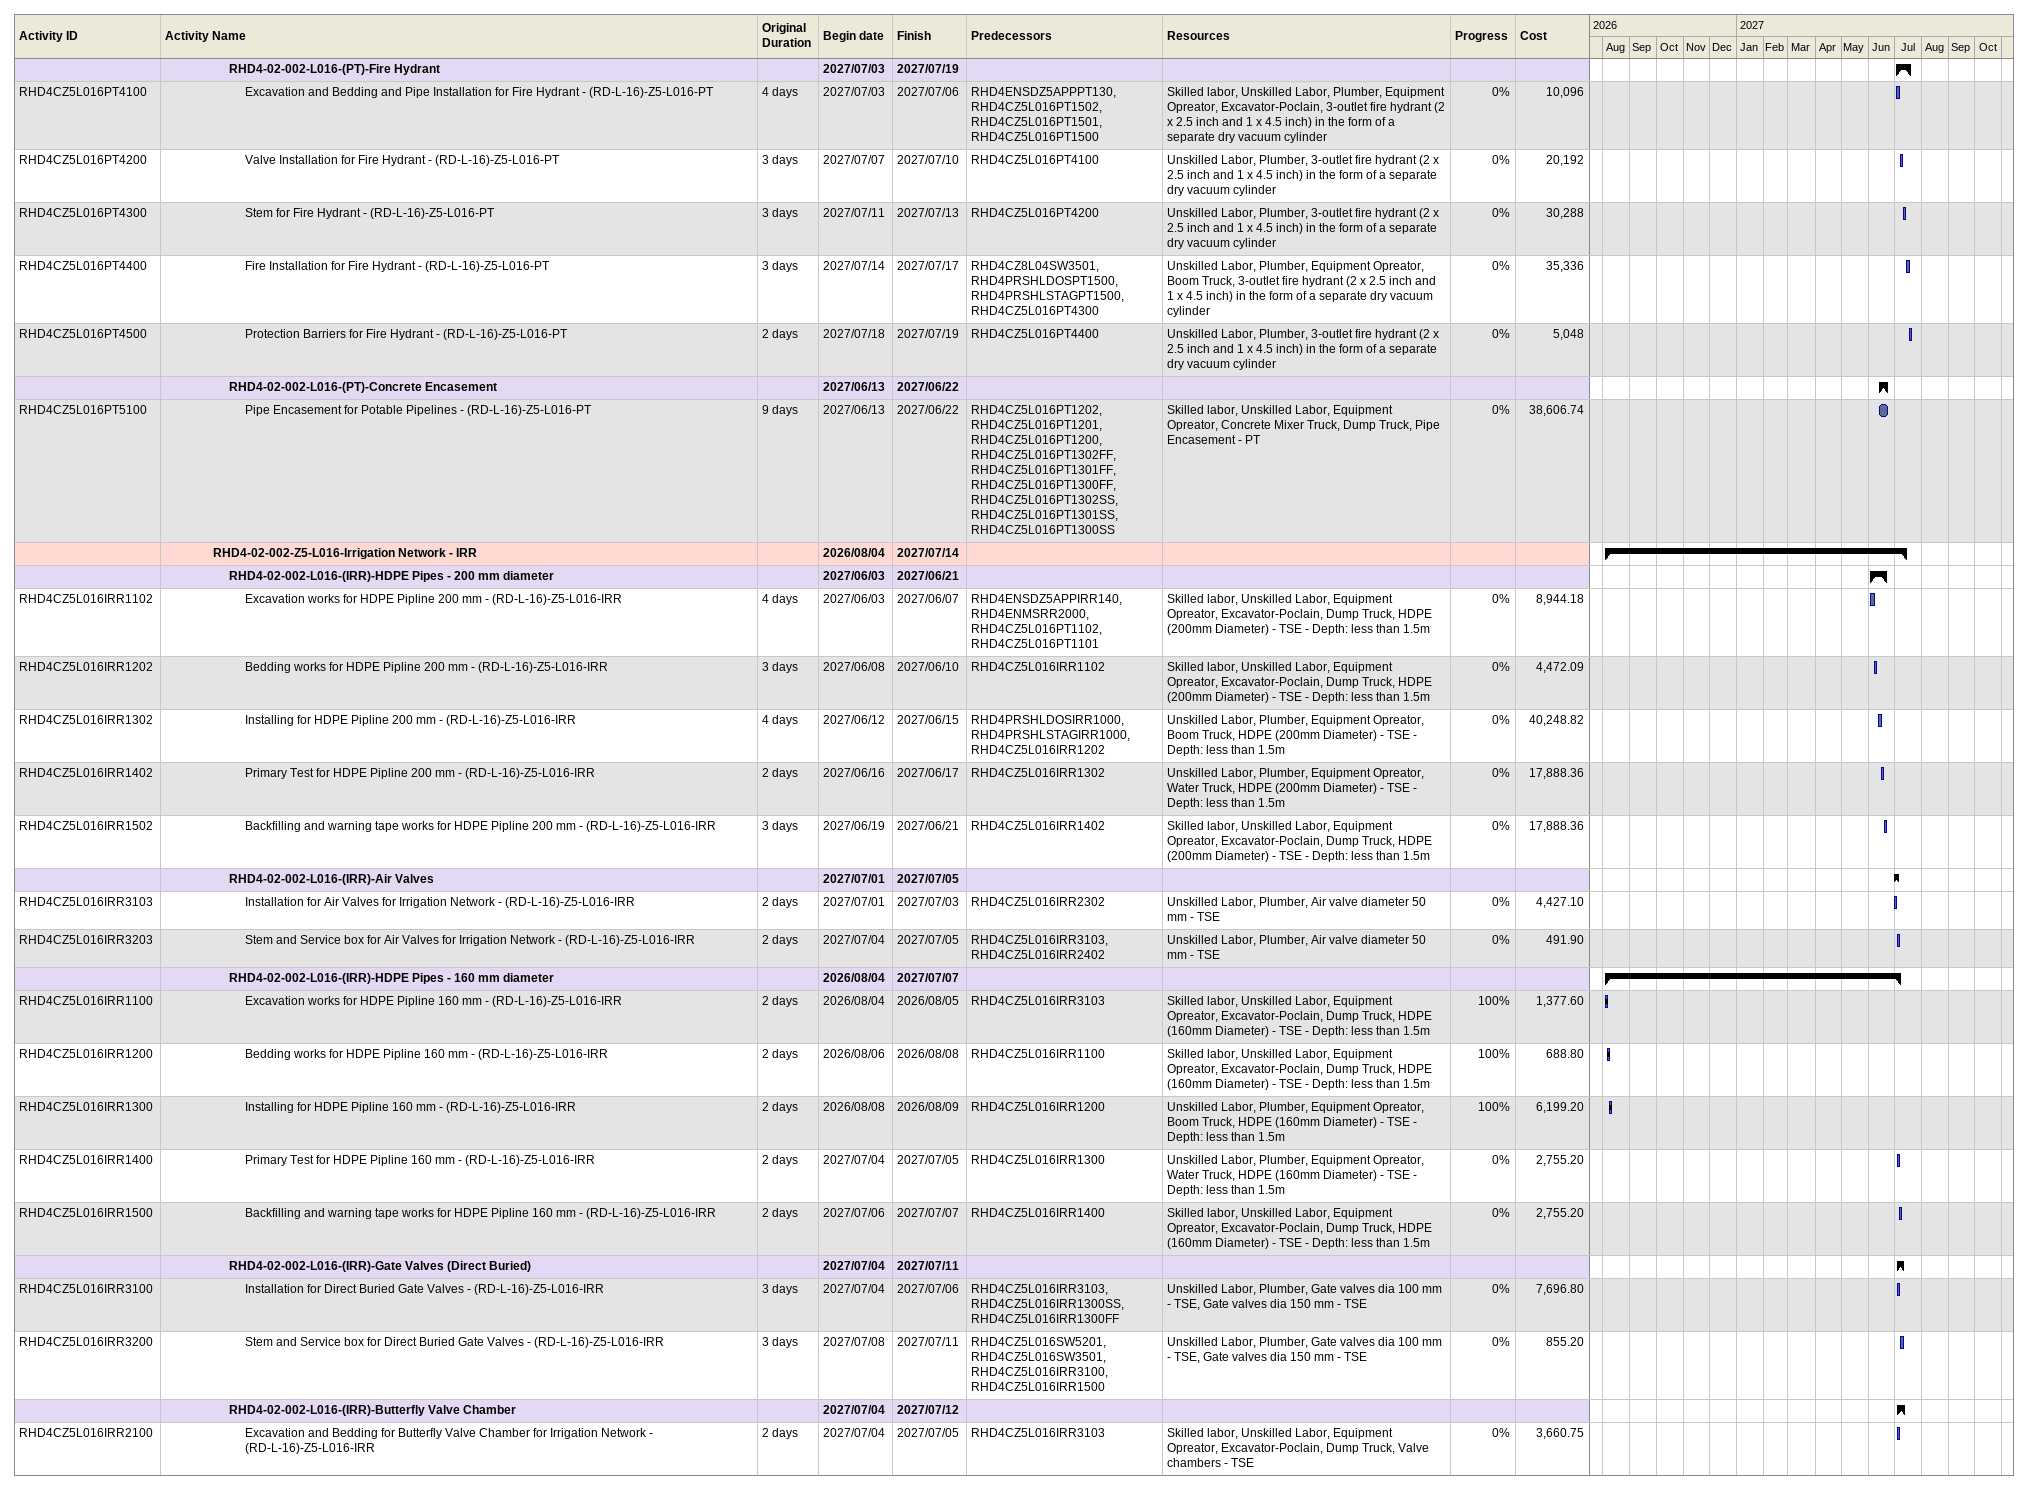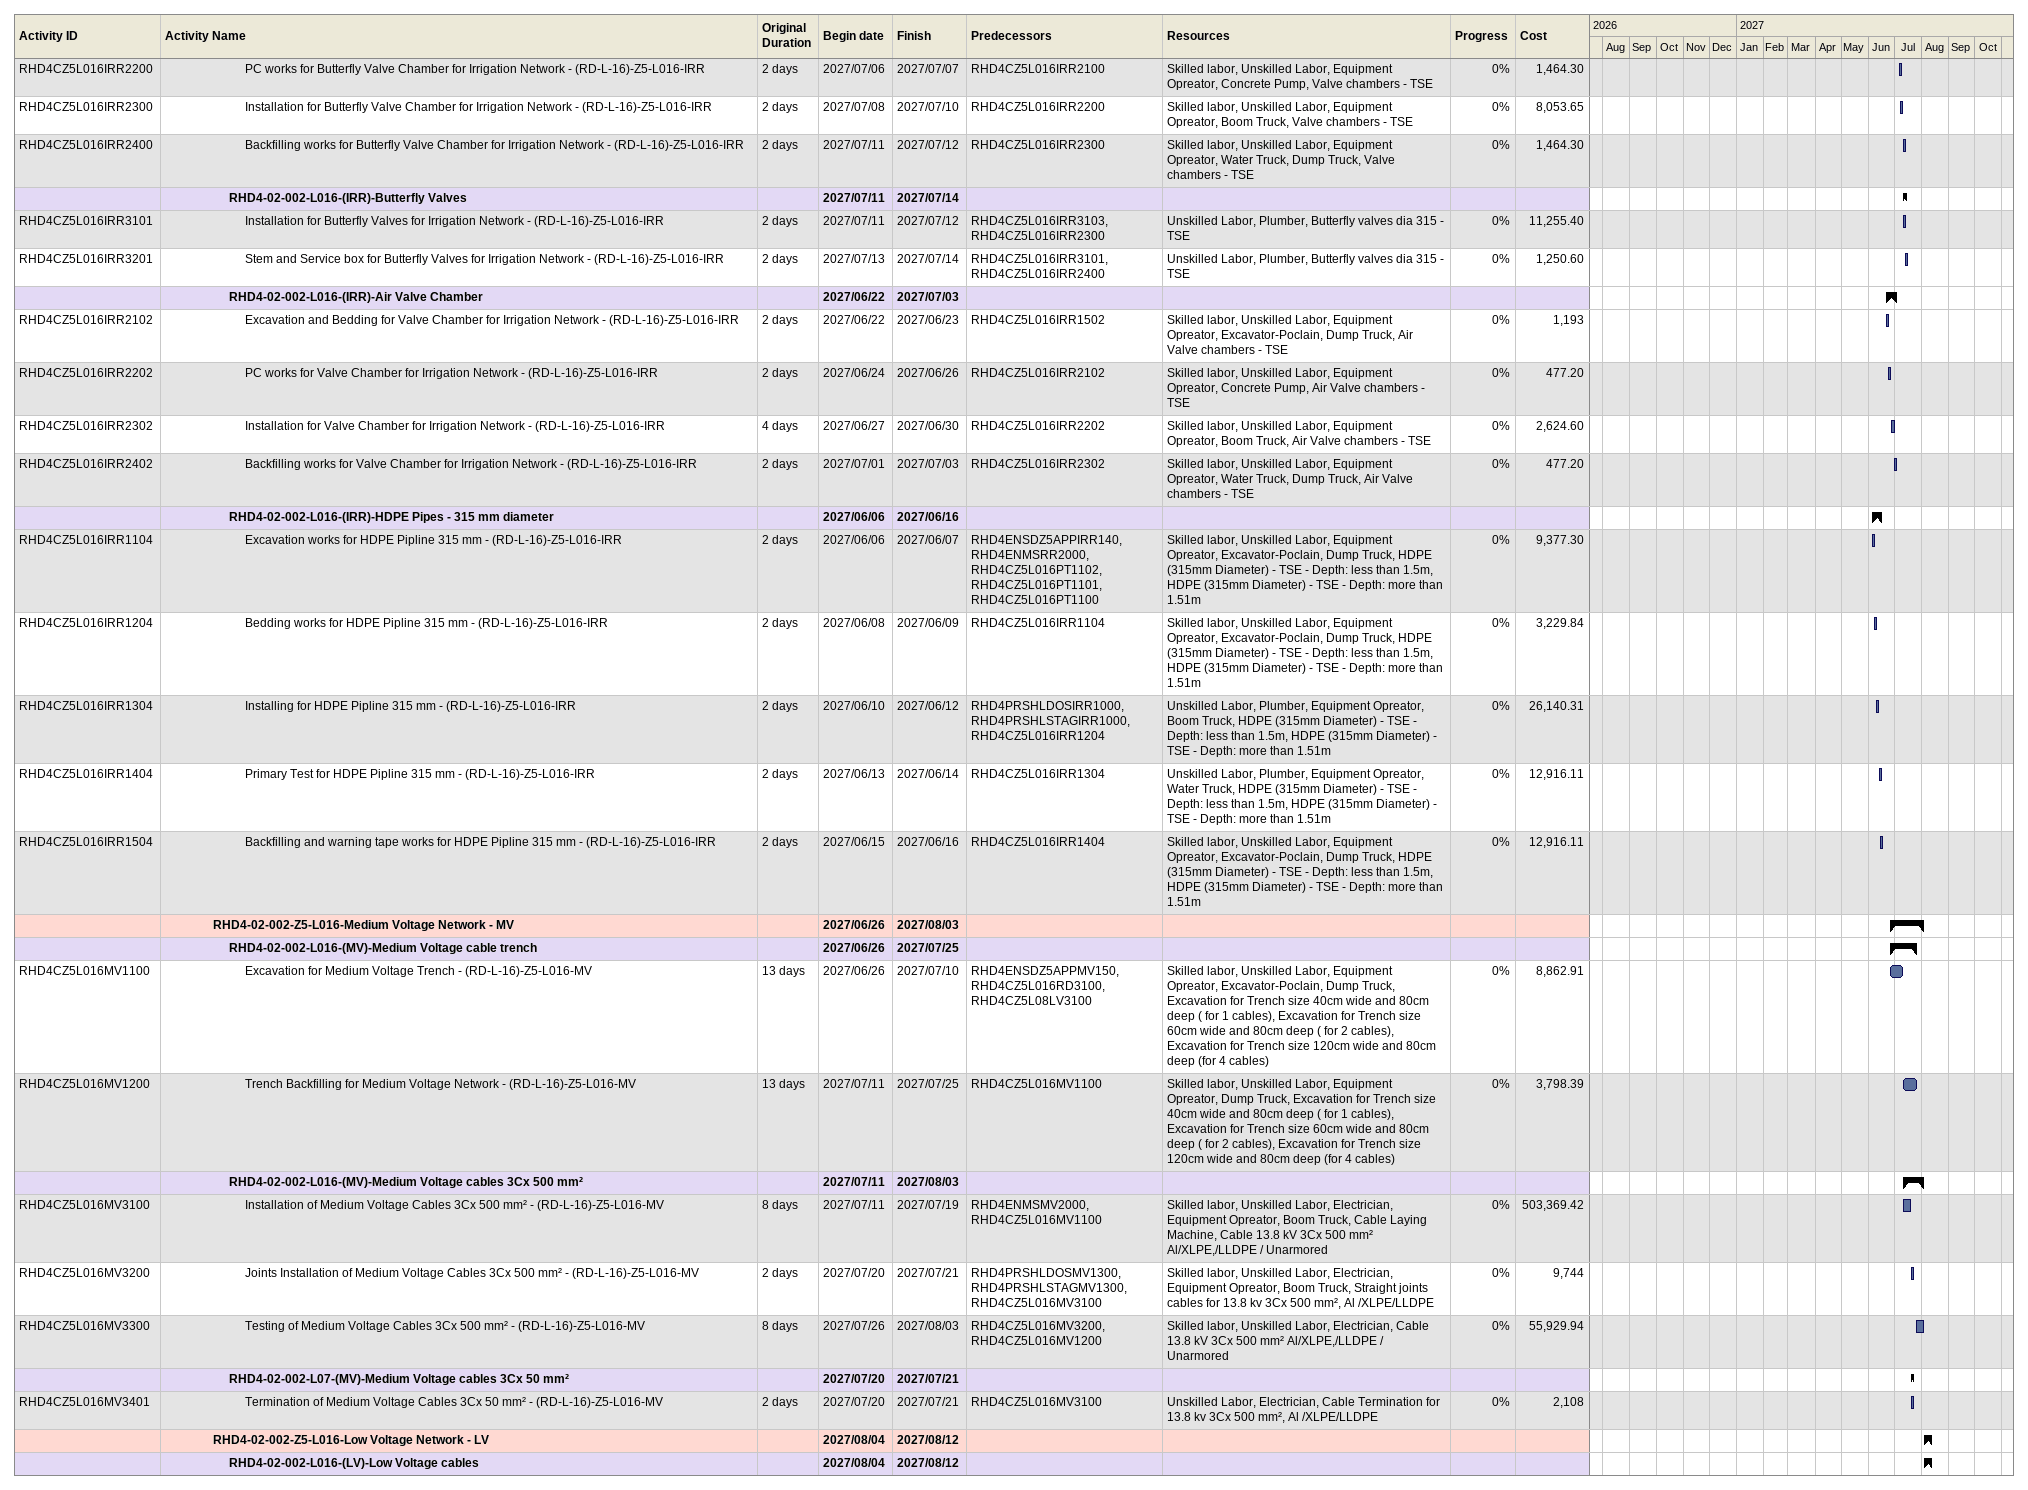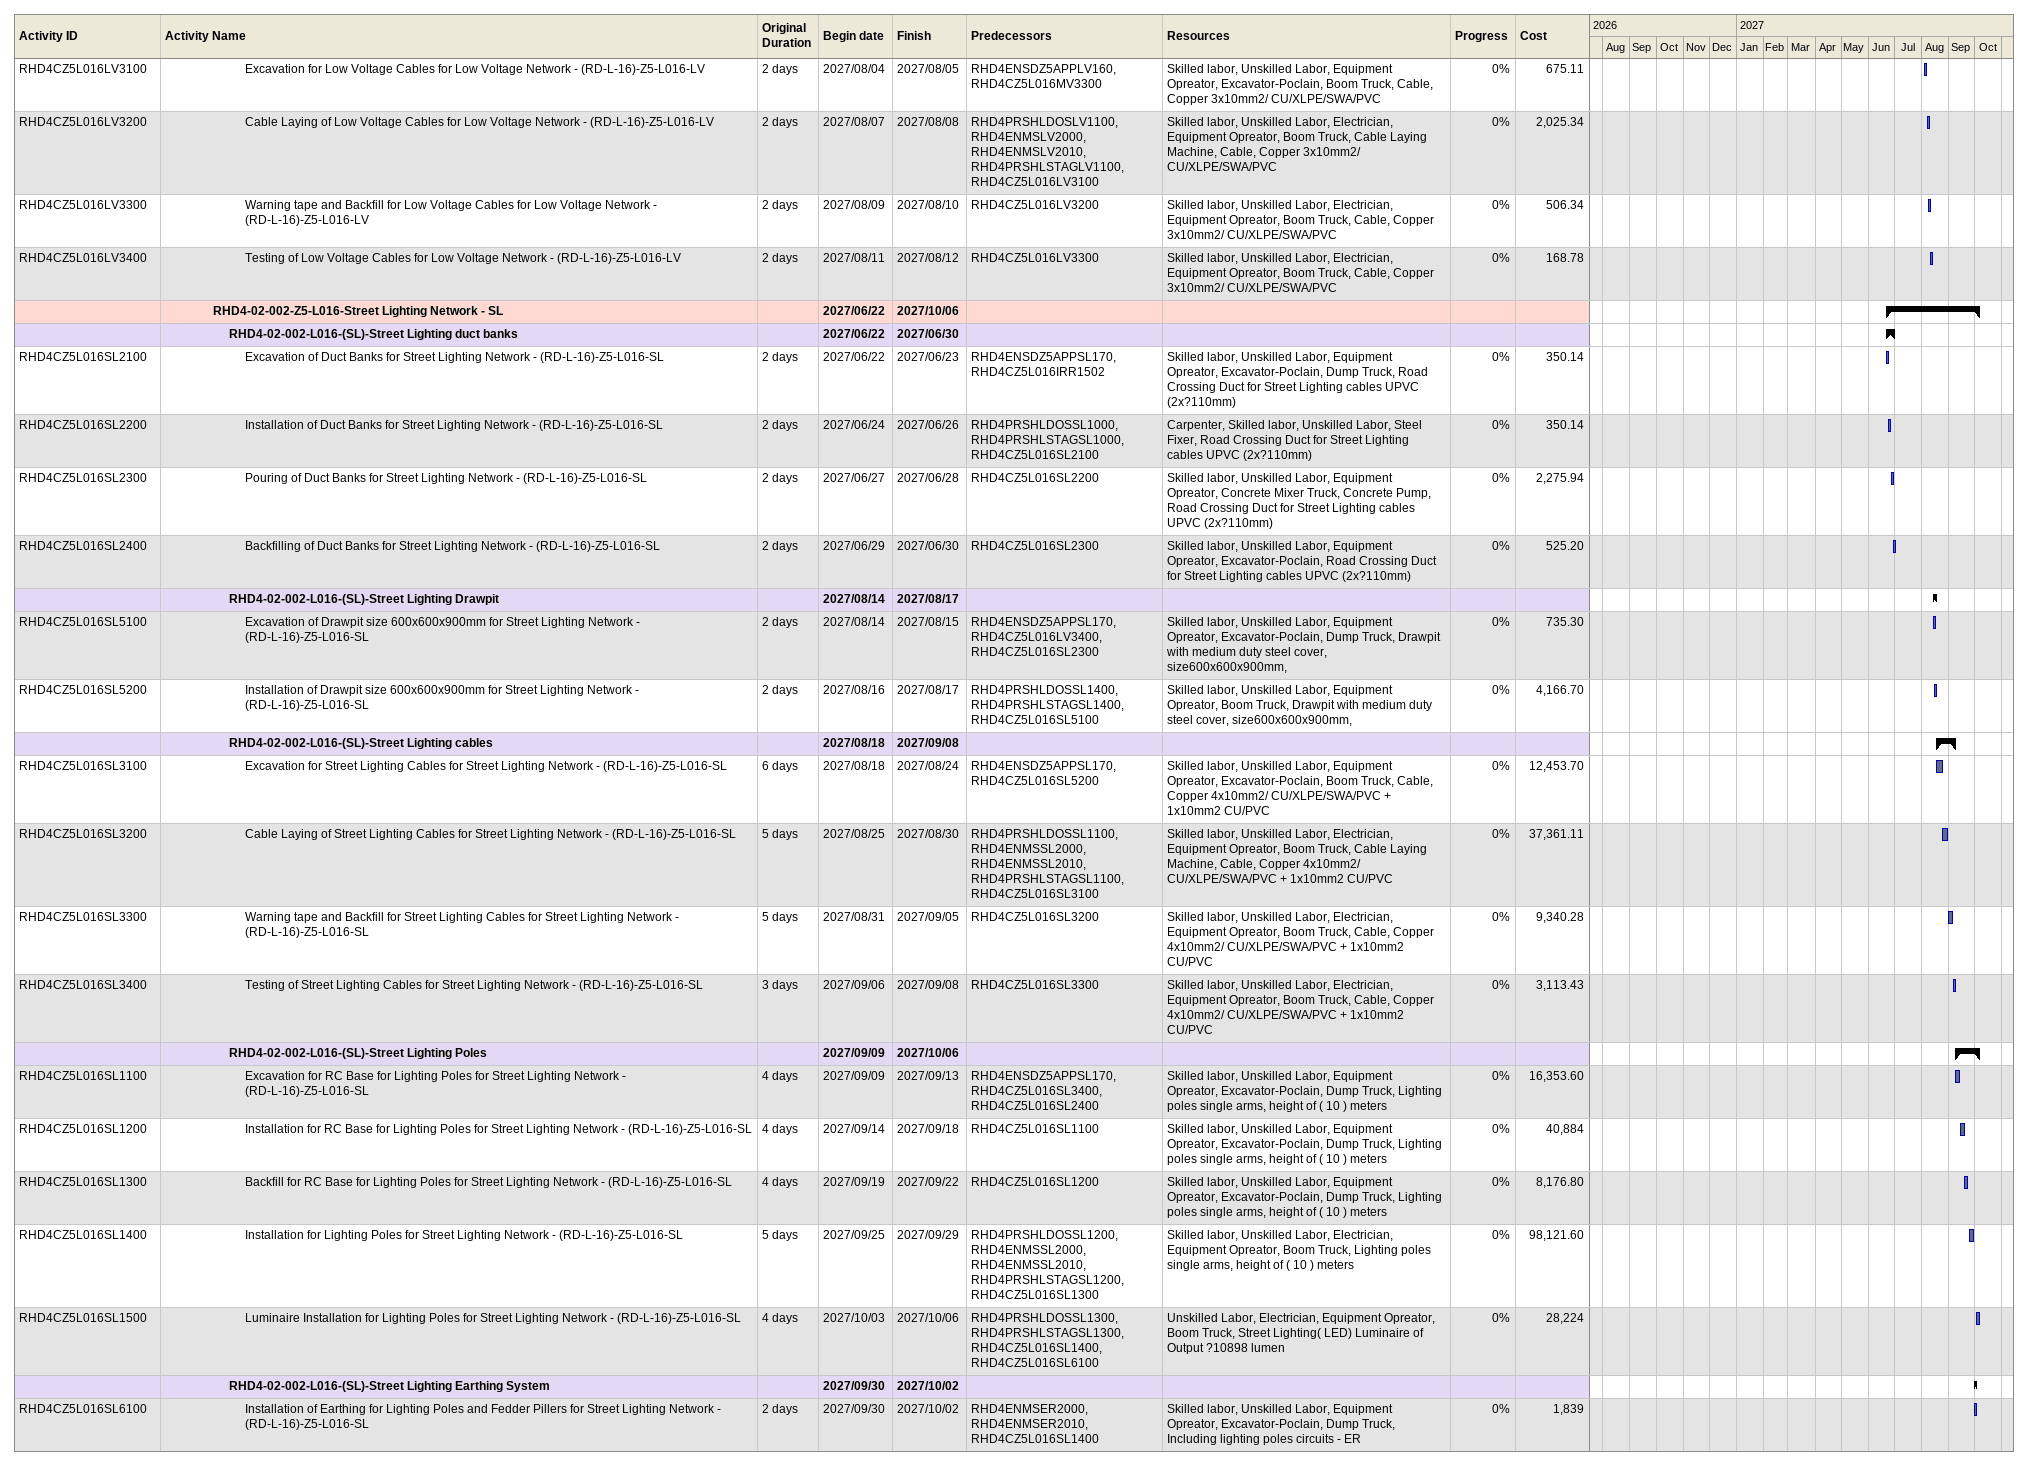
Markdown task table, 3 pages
| ID | Level | Task | Original duration | Start | Finish | Predecessors | Resources | % complete | Cost |
|---|---|---|---|---|---|---|---|---|---|
|  | 5 | **RHD4-02-002-L016-(PT)-Fire Hydrant** |  | 2027-07-03 | 2027-07-19 |  |  |  |  |
| RHD4CZ5L016PT4100 | 6 | Excavation and Bedding and Pipe Installation for Fire Hydrant - (RD-L-16)-Z5-L016-PT | 4d | 2027-07-03 | 2027-07-06 | RHD4ENSDZ5APPPT130, RHD4CZ5L016PT1502, RHD4CZ5L016PT1501, RHD4CZ5L016PT1500 | Skilled labor, Unskilled Labor, Plumber, Equipment Opreator, Excavator-Poclain, 3-outlet fire hydrant (2 x 2.5 inch and 1 x 4.5 inch) in the form of a separate dry vacuum cylinder | 0 | 10096 |
| RHD4CZ5L016PT4200 | 6 | Valve Installation for Fire Hydrant - (RD-L-16)-Z5-L016-PT | 3d | 2027-07-07 | 2027-07-10 | RHD4CZ5L016PT4100 | Unskilled Labor, Plumber, 3-outlet fire hydrant (2 x 2.5 inch and 1 x 4.5 inch) in the form of a separate dry vacuum cylinder | 0 | 20192 |
| RHD4CZ5L016PT4300 | 6 | Stem for Fire Hydrant - (RD-L-16)-Z5-L016-PT | 3d | 2027-07-11 | 2027-07-13 | RHD4CZ5L016PT4200 | Unskilled Labor, Plumber, 3-outlet fire hydrant (2 x 2.5 inch and 1 x 4.5 inch) in the form of a separate dry vacuum cylinder | 0 | 30288 |
| RHD4CZ5L016PT4400 | 6 | Fire Installation for Fire Hydrant - (RD-L-16)-Z5-L016-PT | 3d | 2027-07-14 | 2027-07-17 | RHD4CZ8L04SW3501, RHD4PRSHLDOSPT1500, RHD4PRSHLSTAGPT1500, RHD4CZ5L016PT4300 | Unskilled Labor, Plumber, Equipment Opreator, Boom Truck, 3-outlet fire hydrant (2 x 2.5 inch and 1 x 4.5 inch) in the form of a separate dry vacuum cylinder | 0 | 35336 |
| RHD4CZ5L016PT4500 | 6 | Protection Barriers for Fire Hydrant - (RD-L-16)-Z5-L016-PT | 2d | 2027-07-18 | 2027-07-19 | RHD4CZ5L016PT4400 | Unskilled Labor, Plumber, 3-outlet fire hydrant (2 x 2.5 inch and 1 x 4.5 inch) in the form of a separate dry vacuum cylinder | 0 | 5048 |
|  | 5 | **RHD4-02-002-L016-(PT)-Concrete Encasement** |  | 2027-06-13 | 2027-06-22 |  |  |  |  |
| RHD4CZ5L016PT5100 | 6 | Pipe Encasement for Potable Pipelines - (RD-L-16)-Z5-L016-PT | 9d | 2027-06-13 | 2027-06-22 | RHD4CZ5L016PT1202, RHD4CZ5L016PT1201, RHD4CZ5L016PT1200, RHD4CZ5L016PT1302FF, RHD4CZ5L016PT1301FF, RHD4CZ5L016PT1300FF, RHD4CZ5L016PT1302SS, RHD4CZ5L016PT1301SS, RHD4CZ5L016PT1300SS | Skilled labor, Unskilled Labor, Equipment Opreator, Concrete Mixer Truck, Dump Truck, Pipe Encasement - PT | 0 | 38606.74 |
|  | 4 | **RHD4-02-002-Z5-L016-Irrigation Network - IRR** |  | 2026-08-04 | 2027-07-14 |  |  |  |  |
|  | 5 | **RHD4-02-002-L016-(IRR)-HDPE Pipes - 200 mm diameter** |  | 2027-06-03 | 2027-06-21 |  |  |  |  |
| RHD4CZ5L016IRR1102 | 6 | Excavation works for HDPE Pipline 200 mm - (RD-L-16)-Z5-L016-IRR | 4d | 2027-06-03 | 2027-06-07 | RHD4ENSDZ5APPIRR140, RHD4ENMSRR2000, RHD4CZ5L016PT1102, RHD4CZ5L016PT1101 | Skilled labor, Unskilled Labor, Equipment Opreator, Excavator-Poclain, Dump Truck, HDPE (200mm Diameter) - TSE - Depth: less than 1.5m | 0 | 8944.18 |
| RHD4CZ5L016IRR1202 | 6 | Bedding works for HDPE Pipline 200 mm - (RD-L-16)-Z5-L016-IRR | 3d | 2027-06-08 | 2027-06-10 | RHD4CZ5L016IRR1102 | Skilled labor, Unskilled Labor, Equipment Opreator, Excavator-Poclain, Dump Truck, HDPE (200mm Diameter) - TSE - Depth: less than 1.5m | 0 | 4472.09 |
| RHD4CZ5L016IRR1302 | 6 | Installing for HDPE Pipline 200 mm - (RD-L-16)-Z5-L016-IRR | 4d | 2027-06-12 | 2027-06-15 | RHD4PRSHLDOSIRR1000, RHD4PRSHLSTAGIRR1000, RHD4CZ5L016IRR1202 | Unskilled Labor, Plumber, Equipment Opreator, Boom Truck, HDPE (200mm Diameter) - TSE - Depth: less than 1.5m | 0 | 40248.82 |
| RHD4CZ5L016IRR1402 | 6 | Primary Test for HDPE Pipline 200 mm - (RD-L-16)-Z5-L016-IRR | 2d | 2027-06-16 | 2027-06-17 | RHD4CZ5L016IRR1302 | Unskilled Labor, Plumber, Equipment Opreator, Water Truck, HDPE (200mm Diameter) - TSE - Depth: less than 1.5m | 0 | 17888.36 |
| RHD4CZ5L016IRR1502 | 6 | Backfilling and warning tape works for HDPE Pipline 200 mm - (RD-L-16)-Z5-L016-IRR | 3d | 2027-06-19 | 2027-06-21 | RHD4CZ5L016IRR1402 | Skilled labor, Unskilled Labor, Equipment Opreator, Excavator-Poclain, Dump Truck, HDPE (200mm Diameter) - TSE - Depth: less than 1.5m | 0 | 17888.36 |
|  | 5 | **RHD4-02-002-L016-(IRR)-Air Valves** |  | 2027-07-01 | 2027-07-05 |  |  |  |  |
| RHD4CZ5L016IRR3103 | 6 | Installation for Air Valves for Irrigation Network - (RD-L-16)-Z5-L016-IRR | 2d | 2027-07-01 | 2027-07-03 | RHD4CZ5L016IRR2302 | Unskilled Labor, Plumber, Air valve diameter 50 mm - TSE | 0 | 4427.10 |
| RHD4CZ5L016IRR3203 | 6 | Stem and Service box for Air Valves for Irrigation Network - (RD-L-16)-Z5-L016-IRR | 2d | 2027-07-04 | 2027-07-05 | RHD4CZ5L016IRR3103, RHD4CZ5L016IRR2402 | Unskilled Labor, Plumber, Air valve diameter 50 mm - TSE | 0 | 491.90 |
|  | 5 | **RHD4-02-002-L016-(IRR)-HDPE Pipes - 160 mm diameter** |  | 2026-08-04 | 2027-07-07 |  |  |  |  |
| RHD4CZ5L016IRR1100 | 6 | Excavation works for HDPE Pipline 160 mm - (RD-L-16)-Z5-L016-IRR | 2d | 2026-08-04 | 2026-08-05 | RHD4CZ5L016IRR3103 | Skilled labor, Unskilled Labor, Equipment Opreator, Excavator-Poclain, Dump Truck, HDPE (160mm Diameter) - TSE - Depth: less than 1.5m | 100 | 1377.60 |
| RHD4CZ5L016IRR1200 | 6 | Bedding works for HDPE Pipline 160 mm - (RD-L-16)-Z5-L016-IRR | 2d | 2026-08-06 | 2026-08-08 | RHD4CZ5L016IRR1100 | Skilled labor, Unskilled Labor, Equipment Opreator, Excavator-Poclain, Dump Truck, HDPE (160mm Diameter) - TSE - Depth: less than 1.5m | 100 | 688.80 |
| RHD4CZ5L016IRR1300 | 6 | Installing for HDPE Pipline 160 mm - (RD-L-16)-Z5-L016-IRR | 2d | 2026-08-08 | 2026-08-09 | RHD4CZ5L016IRR1200 | Unskilled Labor, Plumber, Equipment Opreator, Boom Truck, HDPE (160mm Diameter) - TSE - Depth: less than 1.5m | 100 | 6199.20 |
| RHD4CZ5L016IRR1400 | 6 | Primary Test for HDPE Pipline 160 mm - (RD-L-16)-Z5-L016-IRR | 2d | 2027-07-04 | 2027-07-05 | RHD4CZ5L016IRR1300 | Unskilled Labor, Plumber, Equipment Opreator, Water Truck, HDPE (160mm Diameter) - TSE - Depth: less than 1.5m | 0 | 2755.20 |
| RHD4CZ5L016IRR1500 | 6 | Backfilling and warning tape works for HDPE Pipline 160 mm - (RD-L-16)-Z5-L016-IRR | 2d | 2027-07-06 | 2027-07-07 | RHD4CZ5L016IRR1400 | Skilled labor, Unskilled Labor, Equipment Opreator, Excavator-Poclain, Dump Truck, HDPE (160mm Diameter) - TSE - Depth: less than 1.5m | 0 | 2755.20 |
|  | 5 | **RHD4-02-002-L016-(IRR)-Gate Valves (Direct Buried)** |  | 2027-07-04 | 2027-07-11 |  |  |  |  |
| RHD4CZ5L016IRR3100 | 6 | Installation for Direct Buried Gate Valves - (RD-L-16)-Z5-L016-IRR | 3d | 2027-07-04 | 2027-07-06 | RHD4CZ5L016IRR3103, RHD4CZ5L016IRR1300SS, RHD4CZ5L016IRR1300FF | Unskilled Labor, Plumber, Gate valves dia 100 mm - TSE, Gate valves dia 150 mm - TSE | 0 | 7696.80 |
| RHD4CZ5L016IRR3200 | 6 | Stem and Service box for Direct Buried Gate Valves - (RD-L-16)-Z5-L016-IRR | 3d | 2027-07-08 | 2027-07-11 | RHD4CZ5L016SW5201, RHD4CZ5L016SW3501, RHD4CZ5L016IRR3100, RHD4CZ5L016IRR1500 | Unskilled Labor, Plumber, Gate valves dia 100 mm - TSE, Gate valves dia 150 mm - TSE | 0 | 855.20 |
|  | 5 | **RHD4-02-002-L016-(IRR)-Butterfly Valve Chamber** |  | 2027-07-04 | 2027-07-12 |  |  |  |  |
| RHD4CZ5L016IRR2100 | 6 | Excavation and Bedding for Butterfly Valve Chamber for Irrigation Network - (RD-L-16)-Z5-L016-IRR | 2d | 2027-07-04 | 2027-07-05 | RHD4CZ5L016IRR3103 | Skilled labor, Unskilled Labor, Equipment Opreator, Excavator-Poclain, Dump Truck, Valve chambers - TSE | 0 | 3660.75 |
| RHD4CZ5L016IRR2200 | 6 | PC works for Butterfly Valve Chamber for Irrigation Network - (RD-L-16)-Z5-L016-IRR | 2d | 2027-07-06 | 2027-07-07 | RHD4CZ5L016IRR2100 | Skilled labor, Unskilled Labor, Equipment Opreator, Concrete Pump, Valve chambers - TSE | 0 | 1464.30 |
| RHD4CZ5L016IRR2300 | 6 | Installation for Butterfly Valve Chamber for Irrigation Network - (RD-L-16)-Z5-L016-IRR | 2d | 2027-07-08 | 2027-07-10 | RHD4CZ5L016IRR2200 | Skilled labor, Unskilled Labor, Equipment Opreator, Boom Truck, Valve chambers - TSE | 0 | 8053.65 |
| RHD4CZ5L016IRR2400 | 6 | Backfilling works for Butterfly Valve Chamber for Irrigation Network - (RD-L-16)-Z5-L016-IRR | 2d | 2027-07-11 | 2027-07-12 | RHD4CZ5L016IRR2300 | Skilled labor, Unskilled Labor, Equipment Opreator, Water Truck, Dump Truck, Valve chambers - TSE | 0 | 1464.30 |
|  | 5 | **RHD4-02-002-L016-(IRR)-Butterfly Valves** |  | 2027-07-11 | 2027-07-14 |  |  |  |  |
| RHD4CZ5L016IRR3101 | 6 | Installation for Butterfly Valves for Irrigation Network - (RD-L-16)-Z5-L016-IRR | 2d | 2027-07-11 | 2027-07-12 | RHD4CZ5L016IRR3103, RHD4CZ5L016IRR2300 | Unskilled Labor, Plumber, Butterfly valves dia 315 - TSE | 0 | 11255.40 |
| RHD4CZ5L016IRR3201 | 6 | Stem and Service box for Butterfly Valves for Irrigation Network - (RD-L-16)-Z5-L016-IRR | 2d | 2027-07-13 | 2027-07-14 | RHD4CZ5L016IRR3101, RHD4CZ5L016IRR2400 | Unskilled Labor, Plumber, Butterfly valves dia 315 - TSE | 0 | 1250.60 |
|  | 5 | **RHD4-02-002-L016-(IRR)-Air Valve Chamber** |  | 2027-06-22 | 2027-07-03 |  |  |  |  |
| RHD4CZ5L016IRR2102 | 6 | Excavation and Bedding for Valve Chamber for Irrigation Network - (RD-L-16)-Z5-L016-IRR | 2d | 2027-06-22 | 2027-06-23 | RHD4CZ5L016IRR1502 | Skilled labor, Unskilled Labor, Equipment Opreator, Excavator-Poclain, Dump Truck, Air Valve chambers - TSE | 0 | 1193 |
| RHD4CZ5L016IRR2202 | 6 | PC works for Valve Chamber for Irrigation Network - (RD-L-16)-Z5-L016-IRR | 2d | 2027-06-24 | 2027-06-26 | RHD4CZ5L016IRR2102 | Skilled labor, Unskilled Labor, Equipment Opreator, Concrete Pump, Air Valve chambers - TSE | 0 | 477.20 |
| RHD4CZ5L016IRR2302 | 6 | Installation for Valve Chamber for Irrigation Network - (RD-L-16)-Z5-L016-IRR | 4d | 2027-06-27 | 2027-06-30 | RHD4CZ5L016IRR2202 | Skilled labor, Unskilled Labor, Equipment Opreator, Boom Truck, Air Valve chambers - TSE | 0 | 2624.60 |
| RHD4CZ5L016IRR2402 | 6 | Backfilling works for Valve Chamber for Irrigation Network - (RD-L-16)-Z5-L016-IRR | 2d | 2027-07-01 | 2027-07-03 | RHD4CZ5L016IRR2302 | Skilled labor, Unskilled Labor, Equipment Opreator, Water Truck, Dump Truck, Air Valve chambers - TSE | 0 | 477.20 |
|  | 5 | **RHD4-02-002-L016-(IRR)-HDPE Pipes - 315 mm diameter** |  | 2027-06-06 | 2027-06-16 |  |  |  |  |
| RHD4CZ5L016IRR1104 | 6 | Excavation works for HDPE Pipline 315 mm - (RD-L-16)-Z5-L016-IRR | 2d | 2027-06-06 | 2027-06-07 | RHD4ENSDZ5APPIRR140, RHD4ENMSRR2000, RHD4CZ5L016PT1102, RHD4CZ5L016PT1101, RHD4CZ5L016PT1100 | Skilled labor, Unskilled Labor, Equipment Opreator, Excavator-Poclain, Dump Truck, HDPE (315mm Diameter) - TSE - Depth: less than 1.5m, HDPE (315mm Diameter) - TSE - Depth: more than 1.51m | 0 | 9377.30 |
| RHD4CZ5L016IRR1204 | 6 | Bedding works for HDPE Pipline 315 mm - (RD-L-16)-Z5-L016-IRR | 2d | 2027-06-08 | 2027-06-09 | RHD4CZ5L016IRR1104 | Skilled labor, Unskilled Labor, Equipment Opreator, Excavator-Poclain, Dump Truck, HDPE (315mm Diameter) - TSE - Depth: less than 1.5m, HDPE (315mm Diameter) - TSE - Depth: more than 1.51m | 0 | 3229.84 |
| RHD4CZ5L016IRR1304 | 6 | Installing for HDPE Pipline 315 mm - (RD-L-16)-Z5-L016-IRR | 2d | 2027-06-10 | 2027-06-12 | RHD4PRSHLDOSIRR1000, RHD4PRSHLSTAGIRR1000, RHD4CZ5L016IRR1204 | Unskilled Labor, Plumber, Equipment Opreator, Boom Truck, HDPE (315mm Diameter) - TSE - Depth: less than 1.5m, HDPE (315mm Diameter) - TSE - Depth: more than 1.51m | 0 | 26140.31 |
| RHD4CZ5L016IRR1404 | 6 | Primary Test for HDPE Pipline 315 mm - (RD-L-16)-Z5-L016-IRR | 2d | 2027-06-13 | 2027-06-14 | RHD4CZ5L016IRR1304 | Unskilled Labor, Plumber, Equipment Opreator, Water Truck, HDPE (315mm Diameter) - TSE - Depth: less than 1.5m, HDPE (315mm Diameter) - TSE - Depth: more than 1.51m | 0 | 12916.11 |
| RHD4CZ5L016IRR1504 | 6 | Backfilling and warning tape works for HDPE Pipline 315 mm - (RD-L-16)-Z5-L016-IRR | 2d | 2027-06-15 | 2027-06-16 | RHD4CZ5L016IRR1404 | Skilled labor, Unskilled Labor, Equipment Opreator, Excavator-Poclain, Dump Truck, HDPE (315mm Diameter) - TSE - Depth: less than 1.5m, HDPE (315mm Diameter) - TSE - Depth: more than 1.51m | 0 | 12916.11 |
|  | 4 | **RHD4-02-002-Z5-L016-Medium Voltage Network - MV** |  | 2027-06-26 | 2027-08-03 |  |  |  |  |
|  | 5 | **RHD4-02-002-L016-(MV)-Medium Voltage cable trench** |  | 2027-06-26 | 2027-07-25 |  |  |  |  |
| RHD4CZ5L016MV1100 | 6 | Excavation for Medium Voltage Trench - (RD-L-16)-Z5-L016-MV | 13d | 2027-06-26 | 2027-07-10 | RHD4ENSDZ5APPMV150, RHD4CZ5L016RD3100, RHD4CZ5L08LV3100 | Skilled labor, Unskilled Labor, Equipment Opreator, Excavator-Poclain, Dump Truck, Excavation for Trench size 40cm wide and 80cm deep ( for 1 cables), Excavation for Trench size 60cm wide and 80cm deep ( for 2 cables), Excavation for Trench size 120cm wide and 80cm deep (for 4 cables) | 0 | 8862.91 |
| RHD4CZ5L016MV1200 | 6 | Trench Backfilling for Medium Voltage Network - (RD-L-16)-Z5-L016-MV | 13d | 2027-07-11 | 2027-07-25 | RHD4CZ5L016MV1100 | Skilled labor, Unskilled Labor, Equipment Opreator, Dump Truck, Excavation for Trench size 40cm wide and 80cm deep ( for 1 cables), Excavation for Trench size 60cm wide and 80cm deep ( for 2 cables), Excavation for Trench size 120cm wide and 80cm deep (for 4 cables) | 0 | 3798.39 |
|  | 5 | **RHD4-02-002-L016-(MV)-Medium Voltage cables 3Cx 500 mm²** |  | 2027-07-11 | 2027-08-03 |  |  |  |  |
| RHD4CZ5L016MV3100 | 6 | Installation of Medium Voltage Cables 3Cx 500 mm² - (RD-L-16)-Z5-L016-MV | 8d | 2027-07-11 | 2027-07-19 | RHD4ENMSMV2000, RHD4CZ5L016MV1100 | Skilled labor, Unskilled Labor, Electrician, Equipment Opreator, Boom Truck, Cable Laying Machine, Cable 13.8 kV 3Cx 500 mm² Al/XLPE,/LLDPE / Unarmored | 0 | 503369.42 |
| RHD4CZ5L016MV3200 | 6 | Joints Installation of Medium Voltage Cables 3Cx 500 mm² - (RD-L-16)-Z5-L016-MV | 2d | 2027-07-20 | 2027-07-21 | RHD4PRSHLDOSMV1300, RHD4PRSHLSTAGMV1300, RHD4CZ5L016MV3100 | Skilled labor, Unskilled Labor, Electrician, Equipment Opreator, Boom Truck, Straight joints cables for 13.8 kv 3Cx 500 mm², Al /XLPE/LLDPE | 0 | 9744 |
| RHD4CZ5L016MV3300 | 6 | Testing of Medium Voltage Cables 3Cx 500 mm² - (RD-L-16)-Z5-L016-MV | 8d | 2027-07-26 | 2027-08-03 | RHD4CZ5L016MV3200, RHD4CZ5L016MV1200 | Skilled labor, Unskilled Labor, Electrician, Cable 13.8 kV 3Cx 500 mm² Al/XLPE,/LLDPE / Unarmored | 0 | 55929.94 |
|  | 5 | **RHD4-02-002-L07-(MV)-Medium Voltage cables 3Cx 50 mm²** |  | 2027-07-20 | 2027-07-21 |  |  |  |  |
| RHD4CZ5L016MV3401 | 6 | Termination of Medium Voltage Cables 3Cx 50 mm² - (RD-L-16)-Z5-L016-MV | 2d | 2027-07-20 | 2027-07-21 | RHD4CZ5L016MV3100 | Unskilled Labor, Electrician, Cable Termination for 13.8 kv 3Cx 500 mm², Al /XLPE/LLDPE | 0 | 2108 |
|  | 4 | **RHD4-02-002-Z5-L016-Low Voltage Network - LV** |  | 2027-08-04 | 2027-08-12 |  |  |  |  |
|  | 5 | **RHD4-02-002-L016-(LV)-Low Voltage cables** |  | 2027-08-04 | 2027-08-12 |  |  |  |  |
| RHD4CZ5L016LV3100 | 6 | Excavation for Low Voltage Cables for Low Voltage Network - (RD-L-16)-Z5-L016-LV | 2d | 2027-08-04 | 2027-08-05 | RHD4ENSDZ5APPLV160, RHD4CZ5L016MV3300 | Skilled labor, Unskilled Labor, Equipment Opreator, Excavator-Poclain, Boom Truck, Cable, Copper 3x10mm2/ CU/XLPE/SWA/PVC | 0 | 675.11 |
| RHD4CZ5L016LV3200 | 6 | Cable Laying of Low Voltage Cables for Low Voltage Network - (RD-L-16)-Z5-L016-LV | 2d | 2027-08-07 | 2027-08-08 | RHD4PRSHLDOSLV1100, RHD4ENMSLV2000, RHD4ENMSLV2010, RHD4PRSHLSTAGLV1100, RHD4CZ5L016LV3100 | Skilled labor, Unskilled Labor, Electrician, Equipment Opreator, Boom Truck, Cable Laying Machine, Cable, Copper 3x10mm2/ CU/XLPE/SWA/PVC | 0 | 2025.34 |
| RHD4CZ5L016LV3300 | 6 | Warning tape and Backfill for Low Voltage Cables for Low Voltage Network - (RD-L-16)-Z5-L016-LV | 2d | 2027-08-09 | 2027-08-10 | RHD4CZ5L016LV3200 | Skilled labor, Unskilled Labor, Electrician, Equipment Opreator, Boom Truck, Cable, Copper 3x10mm2/ CU/XLPE/SWA/PVC | 0 | 506.34 |
| RHD4CZ5L016LV3400 | 6 | Testing of Low Voltage Cables for Low Voltage Network - (RD-L-16)-Z5-L016-LV | 2d | 2027-08-11 | 2027-08-12 | RHD4CZ5L016LV3300 | Skilled labor, Unskilled Labor, Electrician, Equipment Opreator, Boom Truck, Cable, Copper 3x10mm2/ CU/XLPE/SWA/PVC | 0 | 168.78 |
|  | 4 | **RHD4-02-002-Z5-L016-Street Lighting Network - SL** |  | 2027-06-22 | 2027-10-06 |  |  |  |  |
|  | 5 | **RHD4-02-002-L016-(SL)-Street Lighting duct banks** |  | 2027-06-22 | 2027-06-30 |  |  |  |  |
| RHD4CZ5L016SL2100 | 6 | Excavation of Duct Banks for Street Lighting Network - (RD-L-16)-Z5-L016-SL | 2d | 2027-06-22 | 2027-06-23 | RHD4ENSDZ5APPSL170, RHD4CZ5L016IRR1502 | Skilled labor, Unskilled Labor, Equipment Opreator, Excavator-Poclain, Dump Truck, Road Crossing Duct for Street Lighting cables UPVC (2x?110mm) | 0 | 350.14 |
| RHD4CZ5L016SL2200 | 6 | Installation of Duct Banks for Street Lighting Network - (RD-L-16)-Z5-L016-SL | 2d | 2027-06-24 | 2027-06-26 | RHD4PRSHLDOSSL1000, RHD4PRSHLSTAGSL1000, RHD4CZ5L016SL2100 | Carpenter, Skilled labor, Unskilled Labor, Steel Fixer, Road Crossing Duct for Street Lighting cables UPVC (2x?110mm) | 0 | 350.14 |
| RHD4CZ5L016SL2300 | 6 | Pouring of Duct Banks for Street Lighting Network - (RD-L-16)-Z5-L016-SL | 2d | 2027-06-27 | 2027-06-28 | RHD4CZ5L016SL2200 | Skilled labor, Unskilled Labor, Equipment Opreator, Concrete Mixer Truck, Concrete Pump, Road Crossing Duct for Street Lighting cables UPVC (2x?110mm) | 0 | 2275.94 |
| RHD4CZ5L016SL2400 | 6 | Backfilling of Duct Banks for Street Lighting Network - (RD-L-16)-Z5-L016-SL | 2d | 2027-06-29 | 2027-06-30 | RHD4CZ5L016SL2300 | Skilled labor, Unskilled Labor, Equipment Opreator, Excavator-Poclain, Road Crossing Duct for Street Lighting cables UPVC (2x?110mm) | 0 | 525.20 |
|  | 5 | **RHD4-02-002-L016-(SL)-Street Lighting Drawpit** |  | 2027-08-14 | 2027-08-17 |  |  |  |  |
| RHD4CZ5L016SL5100 | 6 | Excavation of Drawpit size 600x600x900mm for Street Lighting Network - (RD-L-16)-Z5-L016-SL | 2d | 2027-08-14 | 2027-08-15 | RHD4ENSDZ5APPSL170, RHD4CZ5L016LV3400, RHD4CZ5L016SL2300 | Skilled labor, Unskilled Labor, Equipment Opreator, Excavator-Poclain, Dump Truck, Drawpit with medium duty steel cover, size600x600x900mm, | 0 | 735.30 |
| RHD4CZ5L016SL5200 | 6 | Installation of Drawpit size 600x600x900mm for Street Lighting Network - (RD-L-16)-Z5-L016-SL | 2d | 2027-08-16 | 2027-08-17 | RHD4PRSHLDOSSL1400, RHD4PRSHLSTAGSL1400, RHD4CZ5L016SL5100 | Skilled labor, Unskilled Labor, Equipment Opreator, Boom Truck, Drawpit with medium duty steel cover, size600x600x900mm, | 0 | 4166.70 |
|  | 5 | **RHD4-02-002-L016-(SL)-Street Lighting cables** |  | 2027-08-18 | 2027-09-08 |  |  |  |  |
| RHD4CZ5L016SL3100 | 6 | Excavation for Street Lighting Cables for Street Lighting Network - (RD-L-16)-Z5-L016-SL | 6d | 2027-08-18 | 2027-08-24 | RHD4ENSDZ5APPSL170, RHD4CZ5L016SL5200 | Skilled labor, Unskilled Labor, Equipment Opreator, Excavator-Poclain, Boom Truck, Cable, Copper 4x10mm2/ CU/XLPE/SWA/PVC + 1x10mm2 CU/PVC | 0 | 12453.70 |
| RHD4CZ5L016SL3200 | 6 | Cable Laying of Street Lighting Cables for Street Lighting Network - (RD-L-16)-Z5-L016-SL | 5d | 2027-08-25 | 2027-08-30 | RHD4PRSHLDOSSL1100, RHD4ENMSSL2000, RHD4ENMSSL2010, RHD4PRSHLSTAGSL1100, RHD4CZ5L016SL3100 | Skilled labor, Unskilled Labor, Electrician, Equipment Opreator, Boom Truck, Cable Laying Machine, Cable, Copper 4x10mm2/ CU/XLPE/SWA/PVC + 1x10mm2 CU/PVC | 0 | 37361.11 |
| RHD4CZ5L016SL3300 | 6 | Warning tape and Backfill for Street Lighting Cables for Street Lighting Network - (RD-L-16)-Z5-L016-SL | 5d | 2027-08-31 | 2027-09-05 | RHD4CZ5L016SL3200 | Skilled labor, Unskilled Labor, Electrician, Equipment Opreator, Boom Truck, Cable, Copper 4x10mm2/ CU/XLPE/SWA/PVC + 1x10mm2 CU/PVC | 0 | 9340.28 |
| RHD4CZ5L016SL3400 | 6 | Testing of Street Lighting Cables for Street Lighting Network - (RD-L-16)-Z5-L016-SL | 3d | 2027-09-06 | 2027-09-08 | RHD4CZ5L016SL3300 | Skilled labor, Unskilled Labor, Electrician, Equipment Opreator, Boom Truck, Cable, Copper 4x10mm2/ CU/XLPE/SWA/PVC + 1x10mm2 CU/PVC | 0 | 3113.43 |
|  | 5 | **RHD4-02-002-L016-(SL)-Street Lighting Poles** |  | 2027-09-09 | 2027-10-06 |  |  |  |  |
| RHD4CZ5L016SL1100 | 6 | Excavation for RC Base for Lighting Poles for Street Lighting Network - (RD-L-16)-Z5-L016-SL | 4d | 2027-09-09 | 2027-09-13 | RHD4ENSDZ5APPSL170, RHD4CZ5L016SL3400, RHD4CZ5L016SL2400 | Skilled labor, Unskilled Labor, Equipment Opreator, Excavator-Poclain, Dump Truck, Lighting poles single arms, height of ( 10 ) meters | 0 | 16353.60 |
| RHD4CZ5L016SL1200 | 6 | Installation for RC Base for Lighting Poles for Street Lighting Network - (RD-L-16)-Z5-L016-SL | 4d | 2027-09-14 | 2027-09-18 | RHD4CZ5L016SL1100 | Skilled labor, Unskilled Labor, Equipment Opreator, Excavator-Poclain, Dump Truck, Lighting poles single arms, height of ( 10 ) meters | 0 | 40884 |
| RHD4CZ5L016SL1300 | 6 | Backfill for RC Base for Lighting Poles for Street Lighting Network - (RD-L-16)-Z5-L016-SL | 4d | 2027-09-19 | 2027-09-22 | RHD4CZ5L016SL1200 | Skilled labor, Unskilled Labor, Equipment Opreator, Excavator-Poclain, Dump Truck, Lighting poles single arms, height of ( 10 ) meters | 0 | 8176.80 |
| RHD4CZ5L016SL1400 | 6 | Installation for Lighting Poles for Street Lighting Network - (RD-L-16)-Z5-L016-SL | 5d | 2027-09-25 | 2027-09-29 | RHD4PRSHLDOSSL1200, RHD4ENMSSL2000, RHD4ENMSSL2010, RHD4PRSHLSTAGSL1200, RHD4CZ5L016SL1300 | Skilled labor, Unskilled Labor, Electrician, Equipment Opreator, Boom Truck, Lighting poles single arms, height of ( 10 ) meters | 0 | 98121.60 |
| RHD4CZ5L016SL1500 | 6 | Luminaire Installation for Lighting Poles for Street Lighting Network - (RD-L-16)-Z5-L016-SL | 4d | 2027-10-03 | 2027-10-06 | RHD4PRSHLDOSSL1300, RHD4PRSHLSTAGSL1300, RHD4CZ5L016SL1400, RHD4CZ5L016SL6100 | Unskilled Labor, Electrician, Equipment Opreator, Boom Truck, Street Lighting( LED) Luminaire of Output ?10898 lumen | 0 | 28224 |
|  | 5 | **RHD4-02-002-L016-(SL)-Street Lighting Earthing System** |  | 2027-09-30 | 2027-10-02 |  |  |  |  |
| RHD4CZ5L016SL6100 | 6 | Installation of Earthing for Lighting Poles and Fedder Pillers for Street Lighting Network - (RD-L-16)-Z5-L016-SL | 2d | 2027-09-30 | 2027-10-02 | RHD4ENMSER2000, RHD4ENMSER2010, RHD4CZ5L016SL1400 | Skilled labor, Unskilled Labor, Equipment Opreator, Excavator-Poclain, Dump Truck, Including lighting poles circuits - ER | 0 | 1839 |
